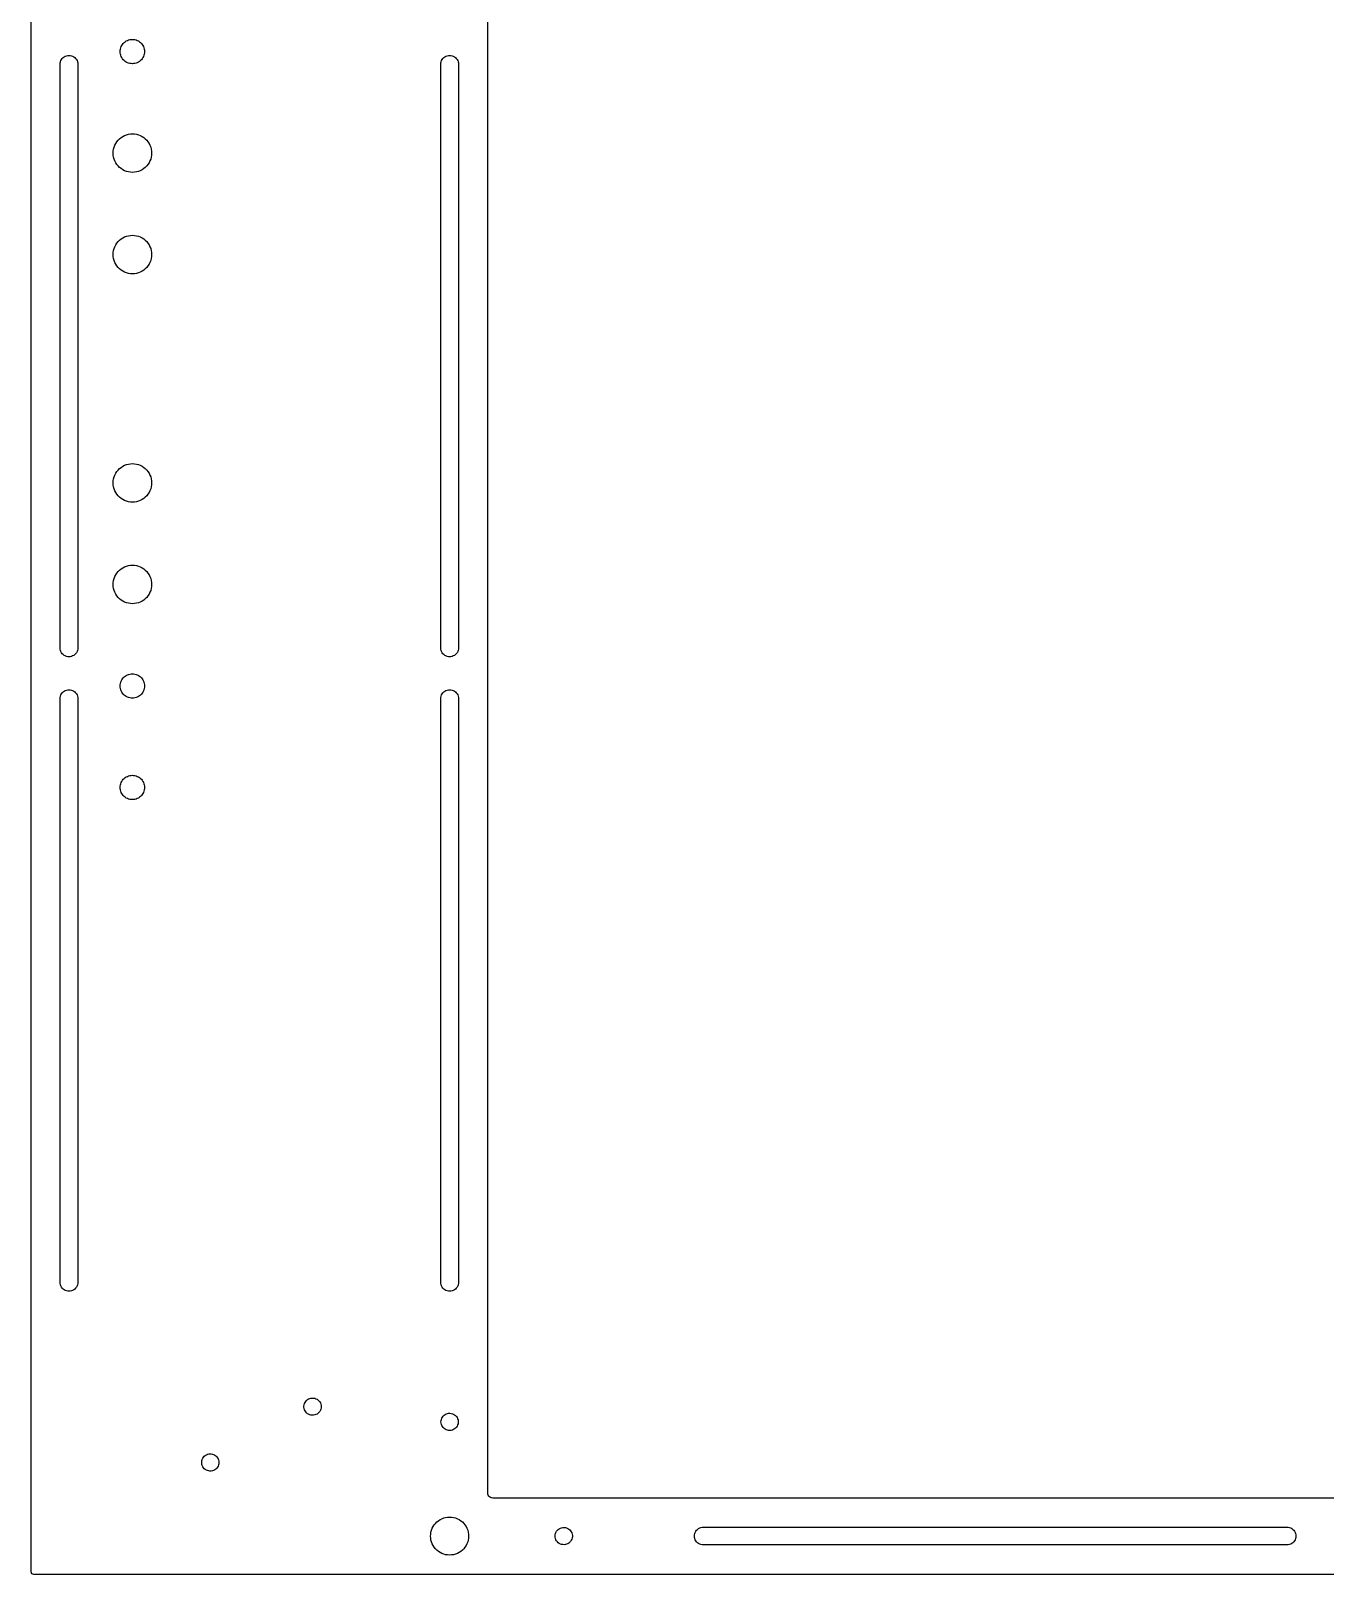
# Model space of a CAD drawing. Header units: metres. Extents: x -320 to 320, y -238 to 252.
# Drawn here: x -320 to -65, y -237.5 to 66.6 of the extents above; entities that cross this region are included whole.
import ezdxf

# ---------------------------------------------------------------- set-up
doc = ezdxf.new("R2010")
doc.units = ezdxf.units.M

msp = doc.modelspace()

# ---------------------------------------------------------------- linework, layer by layer
for p, q in [((-320, 252), (-320, -237)), ((-230, -221.5), (-230, 221.5)), ((-302.078, 63.7), (-301.942, 63.9107)), ((-301.942, 63.9107), (-301.784, 64.1059)), ((-301.784, 64.1059), (-301.606, 64.2835)), ((-301.606, 64.2835), (-301.411, 64.4416)), ((-301.411, 64.4416), (-301.2, 64.5785)), ((-301.2, 64.5785), (-300.976, 64.6925)), ((-300.976, 64.6925), (-300.742, 64.7825)), ((-300.742, 64.7825), (-300.499, 64.8475)), ((-300.499, 64.8475), (-300.251, 64.8869)), ((-300.251, 64.8869), (-300, 64.9)), ((-300, 64.9), (-299.749, 64.8869)), ((-299.749, 64.8869), (-299.501, 64.8475)), ((-299.501, 64.8475), (-299.258, 64.7825)), ((-299.258, 64.7825), (-299.024, 64.6925)), ((-299.024, 64.6925), (-298.8, 64.5785)), ((-298.8, 64.5785), (-298.589, 64.4416)), ((-298.589, 64.4416), (-298.394, 64.2835)), ((-298.394, 64.2835), (-298.216, 64.1059)), ((-298.216, 64.1059), (-298.058, 63.9107)), ((-298.058, 63.9107), (-297.922, 63.7)), ((-314.092, 60.727), (-313.972, 60.9461)), ((-313.972, 60.9461), (-313.823, 61.146)), ((-313.823, 61.146), (-313.646, 61.3226)), ((-313.646, 61.3226), (-313.446, 61.4722)), ((-313.446, 61.4722), (-313.227, 61.5918)), ((-313.227, 61.5918), (-312.993, 61.6791)), ((-312.993, 61.6791), (-312.749, 61.7322)), ((-312.749, 61.7322), (-312.5, 61.75)), ((-312.5, 61.75), (-312.251, 61.7322)), ((-312.251, 61.7322), (-312.007, 61.6791)), ((-312.007, 61.6791), (-311.773, 61.5918)), ((-311.773, 61.5918), (-311.554, 61.4722)), ((-311.554, 61.4722), (-311.354, 61.3226)), ((-311.354, 61.3226), (-311.177, 61.146)), ((-311.177, 61.146), (-311.028, 60.9461)), ((-311.028, 60.9461), (-310.908, 60.727)), ((-302.4, 62.5), (-302.387, 62.7509)), ((-302.387, 62.2491), (-302.4, 62.5)), ((-302.387, 62.7509), (-302.348, 62.999)), ((-302.348, 62.001), (-302.387, 62.2491)), ((-302.348, 62.999), (-302.283, 63.2416)), ((-302.283, 61.7583), (-302.348, 62.001)), ((-302.283, 63.2416), (-302.193, 63.4762)), ((-302.193, 61.5238), (-302.283, 61.7583)), ((-302.193, 63.4762), (-302.078, 63.7)), ((-302.078, 61.3), (-302.193, 61.5238)), ((-301.942, 61.0893), (-302.078, 61.3)), ((-301.784, 60.8941), (-301.942, 61.0893)), ((-301.606, 60.7164), (-301.784, 60.8941)), ((-298.216, 60.8941), (-298.394, 60.7164)), ((-298.058, 61.0893), (-298.216, 60.8941)), ((-297.922, 61.3), (-298.058, 61.0893)), ((-297.922, 63.7), (-297.807, 63.4762)), ((-297.807, 61.5238), (-297.922, 61.3)), ((-297.807, 63.4762), (-297.717, 63.2416)), ((-297.717, 61.7583), (-297.807, 61.5238)), ((-297.717, 63.2416), (-297.652, 62.999)), ((-297.652, 62.001), (-297.717, 61.7583)), ((-297.652, 62.999), (-297.613, 62.7509)), ((-297.613, 62.2491), (-297.652, 62.001)), ((-297.613, 62.7509), (-297.6, 62.5)), ((-297.6, 62.5), (-297.613, 62.2491)), ((-239.092, 60.727), (-238.972, 60.9461)), ((-238.972, 60.9461), (-238.823, 61.146)), ((-238.823, 61.146), (-238.646, 61.3226)), ((-238.646, 61.3226), (-238.446, 61.4722)), ((-238.446, 61.4722), (-238.227, 61.5918)), ((-238.227, 61.5918), (-237.993, 61.6791)), ((-237.993, 61.6791), (-237.749, 61.7322)), ((-237.749, 61.7322), (-237.5, 61.75)), ((-237.5, 61.75), (-237.251, 61.7322)), ((-237.251, 61.7322), (-237.007, 61.6791)), ((-237.007, 61.6791), (-236.773, 61.5918)), ((-236.773, 61.5918), (-236.554, 61.4722)), ((-236.554, 61.4722), (-236.354, 61.3226)), ((-236.354, 61.3226), (-236.177, 61.146)), ((-236.177, 61.146), (-236.028, 60.9461)), ((-236.028, 60.9461), (-235.908, 60.727)), ((-314.25, 60), (-314.232, 60.249)), ((-314.25, -55), (-314.25, 60)), ((-314.232, 60.249), (-314.179, 60.493)), ((-314.179, 60.493), (-314.092, 60.727)), ((-310.908, 60.727), (-310.821, 60.493)), ((-310.821, 60.493), (-310.768, 60.249)), ((-310.768, 60.249), (-310.75, 60)), ((-310.75, 60), (-310.75, -55)), ((-301.411, 60.5583), (-301.606, 60.7164)), ((-301.2, 60.4215), (-301.411, 60.5583)), ((-300.976, 60.3075), (-301.2, 60.4215)), ((-300.742, 60.2175), (-300.976, 60.3075)), ((-300.499, 60.1524), (-300.742, 60.2175)), ((-300.251, 60.1131), (-300.499, 60.1524)), ((-300, 60.1), (-300.251, 60.1131)), ((-299.749, 60.1131), (-300, 60.1)), ((-299.501, 60.1524), (-299.749, 60.1131)), ((-299.258, 60.2175), (-299.501, 60.1524)), ((-299.024, 60.3075), (-299.258, 60.2175)), ((-298.8, 60.4215), (-299.024, 60.3075)), ((-298.589, 60.5583), (-298.8, 60.4215)), ((-298.394, 60.7164), (-298.589, 60.5583)), ((-239.25, 60), (-239.232, 60.249)), ((-239.25, -55), (-239.25, 60)), ((-239.232, 60.249), (-239.179, 60.493)), ((-239.179, 60.493), (-239.092, 60.727)), ((-235.908, 60.727), (-235.821, 60.493)), ((-235.821, 60.493), (-235.768, 60.249)), ((-235.768, 60.249), (-235.75, 60)), ((-235.75, 60), (-235.75, -55)), ((-302.234, 45.5743), (-301.9, 45.7909)), ((-301.9, 45.7909), (-301.546, 45.9715)), ((-301.546, 45.9715), (-301.174, 46.114)), ((-301.174, 46.114), (-300.79, 46.2169)), ((-300.79, 46.2169), (-300.397, 46.2792)), ((-300.397, 46.2792), (-300, 46.3)), ((-300, 46.3), (-299.603, 46.2792)), ((-299.603, 46.2792), (-299.21, 46.2169)), ((-299.21, 46.2169), (-298.826, 46.114)), ((-298.826, 46.114), (-298.454, 45.9715)), ((-298.454, 45.9715), (-298.1, 45.7909)), ((-298.1, 45.7909), (-297.766, 45.5743)), ((-303.8, 42.5), (-303.779, 42.8972)), ((-303.779, 42.8972), (-303.717, 43.2901)), ((-303.717, 43.2901), (-303.614, 43.6743)), ((-303.614, 43.6743), (-303.471, 44.0456)), ((-303.471, 44.0456), (-303.291, 44.4)), ((-303.291, 44.4), (-303.074, 44.7336)), ((-303.074, 44.7336), (-302.824, 45.0427)), ((-302.824, 45.0427), (-302.543, 45.3239)), ((-302.543, 45.3239), (-302.234, 45.5743)), ((-297.766, 45.5743), (-297.457, 45.3239)), ((-297.457, 45.3239), (-297.176, 45.0427)), ((-297.176, 45.0427), (-296.926, 44.7336)), ((-296.926, 44.7336), (-296.709, 44.4)), ((-296.709, 44.4), (-296.529, 44.0456)), ((-296.529, 44.0456), (-296.386, 43.6743)), ((-296.386, 43.6743), (-296.283, 43.2901)), ((-296.283, 43.2901), (-296.221, 42.8972)), ((-296.221, 42.8972), (-296.2, 42.5)), ((-303.779, 42.1028), (-303.8, 42.5)), ((-303.717, 41.7099), (-303.779, 42.1028)), ((-303.614, 41.3257), (-303.717, 41.7099)), ((-303.471, 40.9544), (-303.614, 41.3257)), ((-303.291, 40.6), (-303.471, 40.9544)), ((-303.074, 40.2664), (-303.291, 40.6)), ((-302.824, 39.9573), (-303.074, 40.2664)), ((-302.543, 39.676), (-302.824, 39.9573)), ((-302.234, 39.4257), (-302.543, 39.676)), ((-297.457, 39.676), (-297.766, 39.4257)), ((-297.176, 39.9573), (-297.457, 39.676)), ((-296.926, 40.2664), (-297.176, 39.9573)), ((-296.709, 40.6), (-296.926, 40.2664)), ((-296.529, 40.9544), (-296.709, 40.6)), ((-296.386, 41.3257), (-296.529, 40.9544)), ((-296.283, 41.7099), (-296.386, 41.3257)), ((-296.221, 42.1028), (-296.283, 41.7099)), ((-296.2, 42.5), (-296.221, 42.1028)), ((-301.9, 39.2091), (-302.234, 39.4257)), ((-301.546, 39.0285), (-301.9, 39.2091)), ((-301.174, 38.886), (-301.546, 39.0285)), ((-300.79, 38.783), (-301.174, 38.886)), ((-300.397, 38.7208), (-300.79, 38.783)), ((-300, 38.7), (-300.397, 38.7208)), ((-299.603, 38.7208), (-300, 38.7)), ((-299.21, 38.783), (-299.603, 38.7208)), ((-298.826, 38.886), (-299.21, 38.783)), ((-298.454, 39.0285), (-298.826, 38.886)), ((-298.1, 39.2091), (-298.454, 39.0285)), ((-297.766, 39.4257), (-298.1, 39.2091)), ((-303.471, 24.0456), (-303.291, 24.4)), ((-303.291, 24.4), (-303.074, 24.7336)), ((-303.074, 24.7336), (-302.824, 25.0427)), ((-302.824, 25.0427), (-302.543, 25.3239)), ((-302.543, 25.3239), (-302.234, 25.5743)), ((-302.234, 25.5743), (-301.9, 25.7909)), ((-301.9, 25.7909), (-301.546, 25.9715)), ((-301.546, 25.9715), (-301.174, 26.114)), ((-301.174, 26.114), (-300.79, 26.2169)), ((-300.79, 26.2169), (-300.397, 26.2792)), ((-300.397, 26.2792), (-300, 26.3)), ((-300, 26.3), (-299.603, 26.2792)), ((-299.603, 26.2792), (-299.21, 26.2169)), ((-299.21, 26.2169), (-298.826, 26.114)), ((-298.826, 26.114), (-298.454, 25.9715)), ((-298.454, 25.9715), (-298.1, 25.7909)), ((-298.1, 25.7909), (-297.766, 25.5743)), ((-297.766, 25.5743), (-297.457, 25.3239)), ((-297.457, 25.3239), (-297.176, 25.0427)), ((-297.176, 25.0427), (-296.926, 24.7336)), ((-296.926, 24.7336), (-296.709, 24.4)), ((-296.709, 24.4), (-296.529, 24.0456)), ((-303.8, 22.5), (-303.779, 22.8972)), ((-303.779, 22.1028), (-303.8, 22.5)), ((-303.779, 22.8972), (-303.717, 23.2901)), ((-303.717, 21.7099), (-303.779, 22.1028)), ((-303.717, 23.2901), (-303.614, 23.6743)), ((-303.614, 21.3257), (-303.717, 21.7099)), ((-303.614, 23.6743), (-303.471, 24.0456)), ((-303.471, 20.9544), (-303.614, 21.3257)), ((-296.529, 24.0456), (-296.386, 23.6743)), ((-296.386, 21.3257), (-296.529, 20.9544)), ((-296.386, 23.6743), (-296.283, 23.2901)), ((-296.283, 21.7099), (-296.386, 21.3257)), ((-296.283, 23.2901), (-296.221, 22.8972)), ((-296.221, 22.1028), (-296.283, 21.7099)), ((-296.221, 22.8972), (-296.2, 22.5)), ((-296.2, 22.5), (-296.221, 22.1028)), ((-303.291, 20.6), (-303.471, 20.9544)), ((-303.074, 20.2664), (-303.291, 20.6)), ((-302.824, 19.9573), (-303.074, 20.2664)), ((-302.543, 19.676), (-302.824, 19.9573)), ((-302.234, 19.4257), (-302.543, 19.676)), ((-301.9, 19.2091), (-302.234, 19.4257)), ((-301.546, 19.0285), (-301.9, 19.2091)), ((-301.174, 18.886), (-301.546, 19.0285)), ((-300.79, 18.783), (-301.174, 18.886)), ((-300.397, 18.7208), (-300.79, 18.783)), ((-300, 18.7), (-300.397, 18.7208)), ((-299.603, 18.7208), (-300, 18.7)), ((-299.21, 18.783), (-299.603, 18.7208)), ((-298.826, 18.886), (-299.21, 18.783)), ((-298.454, 19.0285), (-298.826, 18.886)), ((-298.1, 19.2091), (-298.454, 19.0285)), ((-297.766, 19.4257), (-298.1, 19.2091)), ((-297.457, 19.676), (-297.766, 19.4257)), ((-297.176, 19.9573), (-297.457, 19.676)), ((-296.926, 20.2664), (-297.176, 19.9573)), ((-296.709, 20.6), (-296.926, 20.2664)), ((-296.529, 20.9544), (-296.709, 20.6)), ((-303.614, -21.3257), (-303.471, -20.9544)), ((-303.471, -20.9544), (-303.291, -20.6)), ((-303.291, -20.6), (-303.074, -20.2664)), ((-303.074, -20.2664), (-302.824, -19.9573)), ((-302.824, -19.9573), (-302.543, -19.676)), ((-302.543, -19.676), (-302.234, -19.4257)), ((-302.234, -19.4257), (-301.9, -19.2091)), ((-301.9, -19.2091), (-301.546, -19.0285)), ((-301.546, -19.0285), (-301.174, -18.886)), ((-301.174, -18.886), (-300.79, -18.783)), ((-300.79, -18.783), (-300.397, -18.7208)), ((-300.397, -18.7208), (-300, -18.7)), ((-300, -18.7), (-299.603, -18.7208)), ((-299.603, -18.7208), (-299.21, -18.783)), ((-299.21, -18.783), (-298.826, -18.886)), ((-298.826, -18.886), (-298.454, -19.0285)), ((-298.454, -19.0285), (-298.1, -19.2091)), ((-298.1, -19.2091), (-297.766, -19.4257)), ((-297.766, -19.4257), (-297.457, -19.676)), ((-297.457, -19.676), (-297.176, -19.9573)), ((-297.176, -19.9573), (-296.926, -20.2664)), ((-296.926, -20.2664), (-296.709, -20.6)), ((-296.709, -20.6), (-296.529, -20.9544)), ((-296.529, -20.9544), (-296.386, -21.3257)), ((-303.8, -22.5), (-303.779, -22.1028)), ((-303.779, -22.8972), (-303.8, -22.5)), ((-303.779, -22.1028), (-303.717, -21.7099)), ((-303.717, -23.2901), (-303.779, -22.8972)), ((-303.717, -21.7099), (-303.614, -21.3257)), ((-303.614, -23.6743), (-303.717, -23.2901)), ((-303.471, -24.0456), (-303.614, -23.6743)), ((-303.291, -24.4), (-303.471, -24.0456)), ((-296.529, -24.0456), (-296.709, -24.4)), ((-296.386, -23.6743), (-296.529, -24.0456)), ((-296.386, -21.3257), (-296.283, -21.7099)), ((-296.283, -23.2901), (-296.386, -23.6743)), ((-296.283, -21.7099), (-296.221, -22.1028)), ((-296.221, -22.8972), (-296.283, -23.2901)), ((-296.221, -22.1028), (-296.2, -22.5)), ((-296.2, -22.5), (-296.221, -22.8972)), ((-303.074, -24.7336), (-303.291, -24.4)), ((-302.824, -25.0427), (-303.074, -24.7336)), ((-302.543, -25.3239), (-302.824, -25.0427)), ((-302.234, -25.5743), (-302.543, -25.3239)), ((-301.9, -25.7909), (-302.234, -25.5743)), ((-301.546, -25.9715), (-301.9, -25.7909)), ((-301.174, -26.114), (-301.546, -25.9715)), ((-300.79, -26.2169), (-301.174, -26.114)), ((-300.397, -26.2792), (-300.79, -26.2169)), ((-300, -26.3), (-300.397, -26.2792)), ((-299.603, -26.2792), (-300, -26.3)), ((-299.21, -26.2169), (-299.603, -26.2792)), ((-298.826, -26.114), (-299.21, -26.2169)), ((-298.454, -25.9715), (-298.826, -26.114)), ((-298.1, -25.7909), (-298.454, -25.9715)), ((-297.766, -25.5743), (-298.1, -25.7909)), ((-297.457, -25.3239), (-297.766, -25.5743)), ((-297.176, -25.0427), (-297.457, -25.3239)), ((-296.926, -24.7336), (-297.176, -25.0427)), ((-296.709, -24.4), (-296.926, -24.7336)), ((-302.543, -39.676), (-302.234, -39.4257)), ((-302.234, -39.4257), (-301.9, -39.2091)), ((-301.9, -39.2091), (-301.546, -39.0285)), ((-301.546, -39.0285), (-301.174, -38.886)), ((-301.174, -38.886), (-300.79, -38.783)), ((-300.79, -38.783), (-300.397, -38.7208)), ((-300.397, -38.7208), (-300, -38.7)), ((-300, -38.7), (-299.603, -38.7208)), ((-299.603, -38.7208), (-299.21, -38.783)), ((-299.21, -38.783), (-298.826, -38.886)), ((-298.826, -38.886), (-298.454, -39.0285)), ((-298.454, -39.0285), (-298.1, -39.2091)), ((-298.1, -39.2091), (-297.766, -39.4257)), ((-297.766, -39.4257), (-297.457, -39.676)), ((-303.8, -42.5), (-303.779, -42.1028)), ((-303.779, -42.8972), (-303.8, -42.5)), ((-303.779, -42.1028), (-303.717, -41.7099)), ((-303.717, -41.7099), (-303.614, -41.3257)), ((-303.614, -41.3257), (-303.471, -40.9544)), ((-303.471, -40.9544), (-303.291, -40.6)), ((-303.291, -40.6), (-303.074, -40.2664)), ((-303.074, -40.2664), (-302.824, -39.9573)), ((-302.824, -39.9573), (-302.543, -39.676)), ((-297.457, -39.676), (-297.176, -39.9573)), ((-297.176, -39.9573), (-296.926, -40.2664)), ((-296.926, -40.2664), (-296.709, -40.6)), ((-296.709, -40.6), (-296.529, -40.9544)), ((-296.529, -40.9544), (-296.386, -41.3257)), ((-296.386, -41.3257), (-296.283, -41.7099)), ((-296.283, -41.7099), (-296.221, -42.1028)), ((-296.221, -42.1028), (-296.2, -42.5)), ((-296.2, -42.5), (-296.221, -42.8972)), ((-303.717, -43.2901), (-303.779, -42.8972)), ((-303.614, -43.6743), (-303.717, -43.2901)), ((-303.471, -44.0456), (-303.614, -43.6743)), ((-303.291, -44.4), (-303.471, -44.0456)), ((-303.074, -44.7336), (-303.291, -44.4)), ((-302.824, -45.0427), (-303.074, -44.7336)), ((-302.543, -45.3239), (-302.824, -45.0427)), ((-302.234, -45.5743), (-302.543, -45.3239)), ((-301.9, -45.7909), (-302.234, -45.5743)), ((-297.766, -45.5743), (-298.1, -45.7909)), ((-297.457, -45.3239), (-297.766, -45.5743)), ((-297.176, -45.0427), (-297.457, -45.3239)), ((-296.926, -44.7336), (-297.176, -45.0427)), ((-296.709, -44.4), (-296.926, -44.7336)), ((-296.529, -44.0456), (-296.709, -44.4)), ((-296.386, -43.6743), (-296.529, -44.0456)), ((-296.283, -43.2901), (-296.386, -43.6743)), ((-296.221, -42.8972), (-296.283, -43.2901)), ((-301.546, -45.9715), (-301.9, -45.7909)), ((-301.174, -46.114), (-301.546, -45.9715)), ((-300.79, -46.2169), (-301.174, -46.114)), ((-300.397, -46.2792), (-300.79, -46.2169)), ((-300, -46.3), (-300.397, -46.2792)), ((-299.603, -46.2792), (-300, -46.3)), ((-299.21, -46.2169), (-299.603, -46.2792)), ((-298.826, -46.114), (-299.21, -46.2169)), ((-298.454, -45.9715), (-298.826, -46.114)), ((-298.1, -45.7909), (-298.454, -45.9715)), ((-314.232, -55.249), (-314.25, -55)), ((-314.179, -55.493), (-314.232, -55.249)), ((-314.092, -55.727), (-314.179, -55.493)), ((-313.972, -55.9461), (-314.092, -55.727)), ((-313.823, -56.146), (-313.972, -55.9461)), ((-313.646, -56.3226), (-313.823, -56.146)), ((-313.446, -56.4722), (-313.646, -56.3226)), ((-313.227, -56.5918), (-313.446, -56.4722)), ((-312.993, -56.6791), (-313.227, -56.5918)), ((-312.749, -56.7322), (-312.993, -56.6791)), ((-312.5, -56.75), (-312.749, -56.7322)), ((-312.251, -56.7322), (-312.5, -56.75)), ((-312.007, -56.6791), (-312.251, -56.7322)), ((-311.773, -56.5918), (-312.007, -56.6791)), ((-311.554, -56.4722), (-311.773, -56.5918)), ((-311.354, -56.3226), (-311.554, -56.4722)), ((-311.177, -56.146), (-311.354, -56.3226)), ((-311.028, -55.9461), (-311.177, -56.146)), ((-310.908, -55.727), (-311.028, -55.9461)), ((-310.821, -55.493), (-310.908, -55.727)), ((-310.768, -55.249), (-310.821, -55.493)), ((-310.75, -55), (-310.768, -55.249)), ((-239.232, -55.249), (-239.25, -55)), ((-239.179, -55.493), (-239.232, -55.249)), ((-239.092, -55.727), (-239.179, -55.493)), ((-238.972, -55.9461), (-239.092, -55.727)), ((-238.823, -56.146), (-238.972, -55.9461)), ((-238.646, -56.3226), (-238.823, -56.146)), ((-238.446, -56.4722), (-238.646, -56.3226)), ((-238.227, -56.5918), (-238.446, -56.4722)), ((-237.993, -56.6791), (-238.227, -56.5918)), ((-237.749, -56.7322), (-237.993, -56.6791)), ((-237.5, -56.75), (-237.749, -56.7322)), ((-237.251, -56.7322), (-237.5, -56.75)), ((-237.007, -56.6791), (-237.251, -56.7322)), ((-236.773, -56.5918), (-237.007, -56.6791)), ((-236.554, -56.4722), (-236.773, -56.5918)), ((-236.354, -56.3226), (-236.554, -56.4722)), ((-236.177, -56.146), (-236.354, -56.3226)), ((-236.028, -55.9461), (-236.177, -56.146)), ((-235.908, -55.727), (-236.028, -55.9461)), ((-235.821, -55.493), (-235.908, -55.727)), ((-235.768, -55.249), (-235.821, -55.493)), ((-235.75, -55), (-235.768, -55.249)), ((-301.784, -60.8941), (-301.606, -60.7164)), ((-301.606, -60.7164), (-301.411, -60.5583)), ((-301.411, -60.5583), (-301.2, -60.4215)), ((-301.2, -60.4215), (-300.976, -60.3075)), ((-300.976, -60.3075), (-300.742, -60.2175)), ((-300.742, -60.2175), (-300.499, -60.1524)), ((-300.499, -60.1524), (-300.251, -60.1131)), ((-300.251, -60.1131), (-300, -60.1)), ((-300, -60.1), (-299.749, -60.1131)), ((-299.749, -60.1131), (-299.501, -60.1524)), ((-299.501, -60.1524), (-299.258, -60.2175)), ((-299.258, -60.2175), (-299.024, -60.3075)), ((-299.024, -60.3075), (-298.8, -60.4215)), ((-298.8, -60.4215), (-298.589, -60.5583)), ((-298.589, -60.5583), (-298.394, -60.7164)), ((-298.394, -60.7164), (-298.216, -60.8941)), ((-313.972, -64.0539), (-313.823, -63.854)), ((-313.823, -63.854), (-313.646, -63.6774)), ((-313.646, -63.6774), (-313.446, -63.5278)), ((-313.446, -63.5278), (-313.227, -63.4081)), ((-313.227, -63.4081), (-312.993, -63.3209)), ((-312.993, -63.3209), (-312.749, -63.2678)), ((-312.749, -63.2678), (-312.5, -63.25)), ((-312.5, -63.25), (-312.251, -63.2678)), ((-312.251, -63.2678), (-312.007, -63.3209)), ((-312.007, -63.3209), (-311.773, -63.4081)), ((-311.773, -63.4081), (-311.554, -63.5278)), ((-311.554, -63.5278), (-311.354, -63.6774)), ((-311.354, -63.6774), (-311.177, -63.854)), ((-311.177, -63.854), (-311.028, -64.0539)), ((-302.4, -62.5), (-302.387, -62.2491)), ((-302.387, -62.7509), (-302.4, -62.5)), ((-302.387, -62.2491), (-302.348, -62.001)), ((-302.348, -62.999), (-302.387, -62.7509)), ((-302.348, -62.001), (-302.283, -61.7583)), ((-302.283, -63.2416), (-302.348, -62.999)), ((-302.283, -61.7583), (-302.193, -61.5238)), ((-302.193, -63.4762), (-302.283, -63.2416)), ((-302.193, -61.5238), (-302.078, -61.3)), ((-302.078, -63.7), (-302.193, -63.4762)), ((-302.078, -61.3), (-301.942, -61.0893)), ((-301.942, -63.9107), (-302.078, -63.7)), ((-301.942, -61.0893), (-301.784, -60.8941)), ((-298.216, -60.8941), (-298.058, -61.0893)), ((-298.058, -61.0893), (-297.922, -61.3)), ((-297.922, -63.7), (-298.058, -63.9107)), ((-297.922, -61.3), (-297.807, -61.5238)), ((-297.807, -63.4762), (-297.922, -63.7)), ((-297.807, -61.5238), (-297.717, -61.7583)), ((-297.717, -63.2416), (-297.807, -63.4762)), ((-297.717, -61.7583), (-297.652, -62.001)), ((-297.652, -62.999), (-297.717, -63.2416)), ((-297.652, -62.001), (-297.613, -62.2491)), ((-297.613, -62.7509), (-297.652, -62.999)), ((-297.613, -62.2491), (-297.6, -62.5)), ((-297.6, -62.5), (-297.613, -62.7509)), ((-238.972, -64.0539), (-238.823, -63.854)), ((-238.823, -63.854), (-238.646, -63.6774)), ((-238.646, -63.6774), (-238.446, -63.5278)), ((-238.446, -63.5278), (-238.227, -63.4081)), ((-238.227, -63.4081), (-237.993, -63.3209)), ((-237.993, -63.3209), (-237.749, -63.2678)), ((-237.749, -63.2678), (-237.5, -63.25)), ((-237.5, -63.25), (-237.251, -63.2678)), ((-237.251, -63.2678), (-237.007, -63.3209)), ((-237.007, -63.3209), (-236.773, -63.4081)), ((-236.773, -63.4081), (-236.554, -63.5278)), ((-236.554, -63.5278), (-236.354, -63.6774)), ((-236.354, -63.6774), (-236.177, -63.854)), ((-236.177, -63.854), (-236.028, -64.0539)), ((-314.25, -65), (-314.232, -64.7509)), ((-314.25, -180), (-314.25, -65)), ((-314.232, -64.7509), (-314.179, -64.507)), ((-314.179, -64.507), (-314.092, -64.273)), ((-314.092, -64.273), (-313.972, -64.0539)), ((-311.028, -64.0539), (-310.908, -64.273)), ((-310.908, -64.273), (-310.821, -64.507)), ((-310.821, -64.507), (-310.768, -64.7509)), ((-310.768, -64.7509), (-310.75, -65)), ((-310.75, -65), (-310.75, -180)), ((-301.784, -64.1059), (-301.942, -63.9107)), ((-301.606, -64.2835), (-301.784, -64.1059)), ((-301.411, -64.4416), (-301.606, -64.2835)), ((-301.2, -64.5785), (-301.411, -64.4416)), ((-300.976, -64.6925), (-301.2, -64.5785)), ((-300.742, -64.7825), (-300.976, -64.6925)), ((-300.499, -64.8475), (-300.742, -64.7825)), ((-300.251, -64.8869), (-300.499, -64.8475)), ((-300, -64.9), (-300.251, -64.8869)), ((-299.749, -64.8869), (-300, -64.9)), ((-299.501, -64.8475), (-299.749, -64.8869)), ((-299.258, -64.7825), (-299.501, -64.8475)), ((-299.024, -64.6925), (-299.258, -64.7825)), ((-298.8, -64.5785), (-299.024, -64.6925)), ((-298.589, -64.4416), (-298.8, -64.5785)), ((-298.394, -64.2835), (-298.589, -64.4416)), ((-298.216, -64.1059), (-298.394, -64.2835)), ((-298.058, -63.9107), (-298.216, -64.1059)), ((-239.25, -65), (-239.232, -64.7509)), ((-239.25, -180), (-239.25, -65)), ((-239.232, -64.7509), (-239.179, -64.507)), ((-239.179, -64.507), (-239.092, -64.273)), ((-239.092, -64.273), (-238.972, -64.0539)), ((-236.028, -64.0539), (-235.908, -64.273)), ((-235.908, -64.273), (-235.821, -64.507)), ((-235.821, -64.507), (-235.768, -64.7509)), ((-235.768, -64.7509), (-235.75, -65)), ((-235.75, -65), (-235.75, -180)), ((-302.387, -82.2491), (-302.348, -82.001)), ((-302.348, -82.001), (-302.283, -81.7584)), ((-302.283, -81.7584), (-302.193, -81.5238)), ((-302.193, -81.5238), (-302.078, -81.3)), ((-302.078, -81.3), (-301.942, -81.0893)), ((-301.942, -81.0893), (-301.784, -80.8941)), ((-301.784, -80.8941), (-301.606, -80.7164)), ((-301.606, -80.7164), (-301.411, -80.5583)), ((-301.411, -80.5583), (-301.2, -80.4215)), ((-301.2, -80.4215), (-300.976, -80.3075)), ((-300.976, -80.3075), (-300.742, -80.2175)), ((-300.742, -80.2175), (-300.499, -80.1524)), ((-300.499, -80.1524), (-300.251, -80.1131)), ((-300.251, -80.1131), (-300, -80.1)), ((-300, -80.1), (-299.749, -80.1131)), ((-299.749, -80.1131), (-299.501, -80.1524)), ((-299.501, -80.1524), (-299.258, -80.2175)), ((-299.258, -80.2175), (-299.024, -80.3075)), ((-299.024, -80.3075), (-298.8, -80.4215)), ((-298.8, -80.4215), (-298.589, -80.5583)), ((-298.589, -80.5583), (-298.394, -80.7164)), ((-298.394, -80.7164), (-298.216, -80.8941)), ((-298.216, -80.8941), (-298.058, -81.0893)), ((-298.058, -81.0893), (-297.922, -81.3)), ((-297.922, -81.3), (-297.807, -81.5238)), ((-297.807, -81.5238), (-297.717, -81.7584)), ((-297.717, -81.7584), (-297.652, -82.001)), ((-297.652, -82.001), (-297.613, -82.2491)), ((-302.4, -82.5), (-302.387, -82.2491)), ((-302.387, -82.7509), (-302.4, -82.5)), ((-302.348, -82.999), (-302.387, -82.7509)), ((-302.283, -83.2416), (-302.348, -82.999)), ((-302.193, -83.4762), (-302.283, -83.2416)), ((-302.078, -83.7), (-302.193, -83.4762)), ((-301.942, -83.9107), (-302.078, -83.7)), ((-301.784, -84.1059), (-301.942, -83.9107)), ((-301.606, -84.2835), (-301.784, -84.1059)), ((-301.411, -84.4416), (-301.606, -84.2835)), ((-301.2, -84.5785), (-301.411, -84.4416)), ((-300.976, -84.6925), (-301.2, -84.5785)), ((-300.742, -84.7825), (-300.976, -84.6925)), ((-300.499, -84.8475), (-300.742, -84.7825)), ((-300.251, -84.8869), (-300.499, -84.8475)), ((-300, -84.9), (-300.251, -84.8869)), ((-299.749, -84.8869), (-300, -84.9)), ((-299.501, -84.8475), (-299.749, -84.8869)), ((-299.258, -84.7825), (-299.501, -84.8475)), ((-299.024, -84.6925), (-299.258, -84.7825)), ((-298.8, -84.5785), (-299.024, -84.6925)), ((-298.589, -84.4416), (-298.8, -84.5785)), ((-298.394, -84.2835), (-298.589, -84.4416)), ((-298.216, -84.1059), (-298.394, -84.2835)), ((-298.058, -83.9107), (-298.216, -84.1059)), ((-297.922, -83.7), (-298.058, -83.9107)), ((-297.807, -83.4762), (-297.922, -83.7)), ((-297.717, -83.2416), (-297.807, -83.4762)), ((-297.652, -82.999), (-297.717, -83.2416)), ((-297.613, -82.7509), (-297.652, -82.999)), ((-297.613, -82.2491), (-297.6, -82.5)), ((-297.6, -82.5), (-297.613, -82.7509)), ((-314.232, -180.249), (-314.25, -180)), ((-314.179, -180.493), (-314.232, -180.249)), ((-314.092, -180.727), (-314.179, -180.493)), ((-313.972, -180.946), (-314.092, -180.727)), ((-313.823, -181.146), (-313.972, -180.946)), ((-313.646, -181.323), (-313.823, -181.146)), ((-313.446, -181.472), (-313.646, -181.323)), ((-313.227, -181.592), (-313.446, -181.472)), ((-312.993, -181.679), (-313.227, -181.592)), ((-312.749, -181.732), (-312.993, -181.679)), ((-312.5, -181.75), (-312.749, -181.732)), ((-312.251, -181.732), (-312.5, -181.75)), ((-312.007, -181.679), (-312.251, -181.732)), ((-311.773, -181.592), (-312.007, -181.679)), ((-311.554, -181.472), (-311.773, -181.592)), ((-311.354, -181.323), (-311.554, -181.472)), ((-311.177, -181.146), (-311.354, -181.323)), ((-311.028, -180.946), (-311.177, -181.146)), ((-310.908, -180.727), (-311.028, -180.946)), ((-310.821, -180.493), (-310.908, -180.727)), ((-310.768, -180.249), (-310.821, -180.493)), ((-310.75, -180), (-310.768, -180.249)), ((-239.232, -180.249), (-239.25, -180)), ((-239.179, -180.493), (-239.232, -180.249)), ((-239.092, -180.727), (-239.179, -180.493)), ((-238.972, -180.946), (-239.092, -180.727)), ((-238.823, -181.146), (-238.972, -180.946)), ((-238.646, -181.323), (-238.823, -181.146)), ((-238.446, -181.472), (-238.646, -181.323)), ((-238.227, -181.592), (-238.446, -181.472)), ((-237.993, -181.679), (-238.227, -181.592)), ((-237.749, -181.732), (-237.993, -181.679)), ((-237.5, -181.75), (-237.749, -181.732)), ((-237.251, -181.732), (-237.5, -181.75)), ((-237.007, -181.679), (-237.251, -181.732)), ((-236.773, -181.592), (-237.007, -181.679)), ((-236.554, -181.472), (-236.773, -181.592)), ((-236.354, -181.323), (-236.554, -181.472)), ((-236.177, -181.146), (-236.354, -181.323)), ((-236.028, -180.946), (-236.177, -181.146)), ((-235.908, -180.727), (-236.028, -180.946)), ((-235.821, -180.493), (-235.908, -180.727)), ((-235.768, -180.249), (-235.821, -180.493)), ((-235.75, -180), (-235.768, -180.249)), ((-266.088, -203.893), (-265.982, -203.668)), ((-265.982, -203.668), (-265.846, -203.461)), ((-265.846, -203.461), (-265.68, -203.276)), ((-265.68, -203.276), (-265.489, -203.117)), ((-265.489, -203.117), (-265.277, -202.988)), ((-265.277, -202.988), (-265.049, -202.891)), ((-265.049, -202.891), (-264.809, -202.828)), ((-264.809, -202.828), (-264.562, -202.801)), ((-264.562, -202.801), (-264.314, -202.81)), ((-264.314, -202.81), (-264.07, -202.855)), ((-264.07, -202.855), (-263.835, -202.935)), ((-263.835, -202.935), (-263.614, -203.049)), ((-263.614, -203.049), (-263.413, -203.193)), ((-263.413, -203.193), (-263.234, -203.366)), ((-263.234, -203.366), (-263.082, -203.562)), ((-263.082, -203.562), (-262.961, -203.778)), ((-266.195, -204.376), (-266.159, -204.13)), ((-266.195, -204.624), (-266.195, -204.376)), ((-266.159, -204.87), (-266.195, -204.624)), ((-266.159, -204.13), (-266.088, -203.893)), ((-266.088, -205.107), (-266.159, -204.87)), ((-265.982, -205.332), (-266.088, -205.107)), ((-265.846, -205.539), (-265.982, -205.332)), ((-265.68, -205.724), (-265.846, -205.539)), ((-265.489, -205.883), (-265.68, -205.724)), ((-265.277, -206.012), (-265.489, -205.883)), ((-265.049, -206.109), (-265.277, -206.012)), ((-264.809, -206.172), (-265.049, -206.109)), ((-264.562, -206.199), (-264.809, -206.172)), ((-264.314, -206.19), (-264.562, -206.199)), ((-264.07, -206.145), (-264.314, -206.19)), ((-263.835, -206.065), (-264.07, -206.145)), ((-263.614, -205.951), (-263.835, -206.065)), ((-263.413, -205.807), (-263.614, -205.951)), ((-263.234, -205.634), (-263.413, -205.807)), ((-263.082, -205.438), (-263.234, -205.634)), ((-262.961, -205.222), (-263.082, -205.438)), ((-262.961, -203.778), (-262.872, -204.01)), ((-262.872, -204.99), (-262.961, -205.222)), ((-262.872, -204.01), (-262.818, -204.252)), ((-262.818, -204.748), (-262.872, -204.99)), ((-262.818, -204.252), (-262.8, -204.5)), ((-262.8, -204.5), (-262.818, -204.748)), ((-239.039, -206.778), (-238.918, -206.562)), ((-238.918, -206.562), (-238.766, -206.366)), ((-238.766, -206.366), (-238.587, -206.193)), ((-238.587, -206.193), (-238.386, -206.049)), ((-238.386, -206.049), (-238.165, -205.935)), ((-238.165, -205.935), (-237.93, -205.855)), ((-237.93, -205.855), (-237.686, -205.81)), ((-237.686, -205.81), (-237.438, -205.801)), ((-237.438, -205.801), (-237.191, -205.828)), ((-237.191, -205.828), (-236.951, -205.891)), ((-236.951, -205.891), (-236.723, -205.988)), ((-236.723, -205.988), (-236.511, -206.117)), ((-236.511, -206.117), (-236.32, -206.276)), ((-236.32, -206.276), (-236.154, -206.461)), ((-236.154, -206.461), (-236.018, -206.668)), ((-236.018, -206.668), (-235.912, -206.893)), ((-239.2, -207.5), (-239.182, -207.252)), ((-239.182, -207.748), (-239.2, -207.5)), ((-239.182, -207.252), (-239.128, -207.01)), ((-239.128, -207.99), (-239.182, -207.748)), ((-239.128, -207.01), (-239.039, -206.778)), ((-239.039, -208.222), (-239.128, -207.99)), ((-238.918, -208.438), (-239.039, -208.222)), ((-238.766, -208.634), (-238.918, -208.438)), ((-238.587, -208.807), (-238.766, -208.634)), ((-238.386, -208.951), (-238.587, -208.807)), ((-238.165, -209.065), (-238.386, -208.951)), ((-237.93, -209.145), (-238.165, -209.065)), ((-237.686, -209.19), (-237.93, -209.145)), ((-237.438, -209.199), (-237.686, -209.19)), ((-237.191, -209.172), (-237.438, -209.199)), ((-236.951, -209.109), (-237.191, -209.172)), ((-236.723, -209.012), (-236.951, -209.109)), ((-236.511, -208.883), (-236.723, -209.012)), ((-236.32, -208.724), (-236.511, -208.883)), ((-236.154, -208.539), (-236.32, -208.724)), ((-236.018, -208.332), (-236.154, -208.539)), ((-235.912, -208.107), (-236.018, -208.332)), ((-235.912, -206.893), (-235.841, -207.13)), ((-235.841, -207.87), (-235.912, -208.107)), ((-235.841, -207.13), (-235.805, -207.376)), ((-235.805, -207.624), (-235.841, -207.87)), ((-235.805, -207.376), (-235.805, -207.624)), ((-286.345, -215.376), (-286.309, -215.13)), ((-286.345, -215.624), (-286.345, -215.376)), ((-286.309, -215.87), (-286.345, -215.624)), ((-286.309, -215.13), (-286.238, -214.893)), ((-286.238, -216.107), (-286.309, -215.87)), ((-286.238, -214.893), (-286.132, -214.668)), ((-286.132, -214.668), (-285.996, -214.461)), ((-285.996, -214.461), (-285.83, -214.276)), ((-285.83, -214.276), (-285.639, -214.117)), ((-285.639, -214.117), (-285.427, -213.988)), ((-285.427, -213.988), (-285.199, -213.891)), ((-285.199, -213.891), (-284.959, -213.828)), ((-284.959, -213.828), (-284.712, -213.801)), ((-284.712, -213.801), (-284.464, -213.81)), ((-284.464, -213.81), (-284.22, -213.855)), ((-284.22, -213.855), (-283.985, -213.935)), ((-283.985, -213.935), (-283.764, -214.049)), ((-283.764, -214.049), (-283.563, -214.193)), ((-283.563, -214.193), (-283.384, -214.366)), ((-283.384, -214.366), (-283.232, -214.562)), ((-283.232, -214.562), (-283.111, -214.778)), ((-283.111, -214.778), (-283.022, -215.01)), ((-283.022, -215.01), (-282.968, -215.252)), ((-282.968, -215.748), (-283.022, -215.99)), ((-282.968, -215.252), (-282.95, -215.5)), ((-282.95, -215.5), (-282.968, -215.748)), ((-286.132, -216.332), (-286.238, -216.107)), ((-285.996, -216.539), (-286.132, -216.332)), ((-285.83, -216.724), (-285.996, -216.539)), ((-285.639, -216.883), (-285.83, -216.724)), ((-285.427, -217.012), (-285.639, -216.883)), ((-285.199, -217.109), (-285.427, -217.012)), ((-284.959, -217.172), (-285.199, -217.109)), ((-284.712, -217.199), (-284.959, -217.172)), ((-284.464, -217.19), (-284.712, -217.199)), ((-284.22, -217.145), (-284.464, -217.19)), ((-283.985, -217.065), (-284.22, -217.145)), ((-283.764, -216.951), (-283.985, -217.065)), ((-283.563, -216.807), (-283.764, -216.951)), ((-283.384, -216.634), (-283.563, -216.807)), ((-283.232, -216.438), (-283.384, -216.634)), ((-283.111, -216.222), (-283.232, -216.438)), ((-283.022, -215.99), (-283.111, -216.222)), ((-229.975, -221.723), (-230, -221.5)), ((-229.901, -221.934), (-229.975, -221.723)), ((-229.782, -222.123), (-229.901, -221.934)), ((-229.623, -222.282), (-229.782, -222.123)), ((-229.434, -222.401), (-229.623, -222.282)), ((-229.223, -222.475), (-229.434, -222.401)), ((-229, -222.5), (-229.223, -222.475)), ((229, -222.5), (-229, -222.5)), ((-240.748, -228.125), (-240.534, -227.796)), ((-240.534, -227.796), (-240.287, -227.491)), ((-240.287, -227.491), (-240.009, -227.213)), ((-240.009, -227.213), (-239.704, -226.966)), ((-239.704, -226.966), (-239.375, -226.752)), ((-239.375, -226.752), (-239.025, -226.574)), ((-239.025, -226.574), (-238.659, -226.434)), ((-238.659, -226.434), (-238.28, -226.332)), ((-238.28, -226.332), (-237.892, -226.271)), ((-237.892, -226.271), (-237.5, -226.25)), ((-237.5, -226.25), (-237.108, -226.271)), ((-237.108, -226.271), (-236.72, -226.332)), ((-236.72, -226.332), (-236.341, -226.434)), ((-236.341, -226.434), (-235.975, -226.574)), ((-235.975, -226.574), (-235.625, -226.752)), ((-235.625, -226.752), (-235.296, -226.966)), ((-235.296, -226.966), (-234.991, -227.213)), ((-234.991, -227.213), (-234.713, -227.491)), ((-234.713, -227.491), (-234.466, -227.796)), ((-234.466, -227.796), (-234.252, -228.125)), ((-241.25, -230), (-241.229, -229.608)), ((-241.229, -230.392), (-241.25, -230)), ((-241.229, -229.608), (-241.168, -229.22)), ((-241.168, -230.78), (-241.229, -230.392)), ((-241.168, -229.22), (-241.066, -228.841)), ((-241.066, -231.159), (-241.168, -230.78)), ((-241.066, -228.841), (-240.926, -228.475)), ((-240.926, -228.475), (-240.748, -228.125)), ((-234.252, -228.125), (-234.074, -228.475)), ((-234.074, -228.475), (-233.934, -228.841)), ((-233.934, -228.841), (-233.832, -229.22)), ((-233.832, -230.78), (-233.934, -231.159)), ((-233.832, -229.22), (-233.771, -229.608)), ((-233.771, -230.392), (-233.832, -230.78)), ((-233.771, -229.608), (-233.75, -230)), ((-233.75, -230), (-233.771, -230.392)), ((-216.7, -230), (-216.682, -229.752)), ((-216.682, -230.248), (-216.7, -230)), ((-216.682, -229.752), (-216.628, -229.51)), ((-216.628, -230.49), (-216.682, -230.248)), ((-216.628, -229.51), (-216.539, -229.278)), ((-216.539, -230.722), (-216.628, -230.49)), ((-216.539, -229.278), (-216.418, -229.062)), ((-216.418, -230.938), (-216.539, -230.722)), ((-216.418, -229.062), (-216.266, -228.866)), ((-216.266, -231.134), (-216.418, -230.938)), ((-216.266, -228.866), (-216.087, -228.693)), ((-216.087, -228.693), (-215.886, -228.549)), ((-215.886, -228.549), (-215.665, -228.435)), ((-215.665, -228.435), (-215.43, -228.355)), ((-215.43, -228.355), (-215.186, -228.31)), ((-215.186, -228.31), (-214.938, -228.301)), ((-214.938, -228.301), (-214.691, -228.328)), ((-214.691, -228.328), (-214.451, -228.391)), ((-214.451, -228.391), (-214.223, -228.488)), ((-214.223, -228.488), (-214.011, -228.617)), ((-214.011, -228.617), (-213.82, -228.776)), ((-213.82, -228.776), (-213.654, -228.961)), ((-213.654, -231.039), (-213.82, -231.224)), ((-213.654, -228.961), (-213.518, -229.168)), ((-213.518, -230.832), (-213.654, -231.039)), ((-213.518, -229.168), (-213.412, -229.393)), ((-213.412, -230.607), (-213.518, -230.832)), ((-213.412, -229.393), (-213.341, -229.63)), ((-213.341, -230.37), (-213.412, -230.607)), ((-213.341, -229.63), (-213.305, -229.876)), ((-213.305, -230.124), (-213.341, -230.37)), ((-213.305, -229.876), (-213.305, -230.124)), ((-189.25, -230), (-189.232, -229.751)), ((-189.232, -230.249), (-189.25, -230)), ((-189.232, -229.751), (-189.179, -229.507)), ((-189.179, -230.493), (-189.232, -230.249)), ((-189.179, -229.507), (-189.092, -229.273)), ((-189.092, -230.727), (-189.179, -230.493)), ((-189.092, -229.273), (-188.972, -229.054)), ((-188.972, -230.946), (-189.092, -230.727)), ((-188.972, -229.054), (-188.823, -228.854)), ((-188.823, -231.146), (-188.972, -230.946)), ((-188.823, -228.854), (-188.646, -228.677)), ((-188.646, -228.677), (-188.446, -228.528)), ((-188.446, -228.528), (-188.227, -228.408)), ((-188.227, -228.408), (-187.993, -228.321)), ((-187.993, -228.321), (-187.749, -228.268)), ((-187.749, -228.268), (-187.5, -228.25)), ((-187.5, -228.25), (-72.5, -228.25)), ((-72.5, -228.25), (-72.2509, -228.268)), ((-72.2509, -228.268), (-72.007, -228.321)), ((-72.007, -228.321), (-71.773, -228.408)), ((-71.773, -228.408), (-71.5539, -228.528)), ((-71.5539, -228.528), (-71.354, -228.677)), ((-71.354, -228.677), (-71.1774, -228.854)), ((-71.1774, -228.854), (-71.0278, -229.054)), ((-71.0278, -230.946), (-71.1774, -231.146)), ((-71.0278, -229.054), (-70.9081, -229.273)), ((-70.9081, -230.727), (-71.0278, -230.946)), ((-70.9081, -229.273), (-70.8209, -229.507)), ((-70.8209, -230.493), (-70.9081, -230.727)), ((-70.8209, -229.507), (-70.7678, -229.751)), ((-70.7678, -230.249), (-70.8209, -230.493)), ((-70.7678, -229.751), (-70.75, -230)), ((-70.75, -230), (-70.7678, -230.249)), ((-240.926, -231.525), (-241.066, -231.159)), ((-240.748, -231.875), (-240.926, -231.525)), ((-240.534, -232.204), (-240.748, -231.875)), ((-240.287, -232.509), (-240.534, -232.204)), ((-240.009, -232.787), (-240.287, -232.509)), ((-239.704, -233.034), (-240.009, -232.787)), ((-239.375, -233.248), (-239.704, -233.034)), ((-239.025, -233.426), (-239.375, -233.248)), ((-238.659, -233.566), (-239.025, -233.426)), ((-238.28, -233.668), (-238.659, -233.566)), ((-237.892, -233.729), (-238.28, -233.668)), ((-237.5, -233.75), (-237.892, -233.729)), ((-237.108, -233.729), (-237.5, -233.75)), ((-236.72, -233.668), (-237.108, -233.729)), ((-236.341, -233.566), (-236.72, -233.668)), ((-235.975, -233.426), (-236.341, -233.566)), ((-235.625, -233.248), (-235.975, -233.426)), ((-235.296, -233.034), (-235.625, -233.248)), ((-234.991, -232.787), (-235.296, -233.034)), ((-234.713, -232.509), (-234.991, -232.787)), ((-234.466, -232.204), (-234.713, -232.509)), ((-234.252, -231.875), (-234.466, -232.204)), ((-234.074, -231.525), (-234.252, -231.875)), ((-233.934, -231.159), (-234.074, -231.525)), ((-216.087, -231.307), (-216.266, -231.134)), ((-215.886, -231.451), (-216.087, -231.307)), ((-215.665, -231.565), (-215.886, -231.451)), ((-215.43, -231.645), (-215.665, -231.565)), ((-215.186, -231.69), (-215.43, -231.645)), ((-214.938, -231.699), (-215.186, -231.69)), ((-214.691, -231.672), (-214.938, -231.699)), ((-214.451, -231.609), (-214.691, -231.672)), ((-214.223, -231.512), (-214.451, -231.609)), ((-214.011, -231.383), (-214.223, -231.512)), ((-213.82, -231.224), (-214.011, -231.383)), ((-188.646, -231.323), (-188.823, -231.146)), ((-188.446, -231.472), (-188.646, -231.323)), ((-188.227, -231.592), (-188.446, -231.472)), ((-187.993, -231.679), (-188.227, -231.592)), ((-187.749, -231.732), (-187.993, -231.679)), ((-187.5, -231.75), (-187.749, -231.732)), ((-72.5, -231.75), (-187.5, -231.75)), ((-72.2509, -231.732), (-72.5, -231.75)), ((-72.007, -231.679), (-72.2509, -231.732)), ((-71.773, -231.592), (-72.007, -231.679)), ((-71.5539, -231.472), (-71.773, -231.592)), ((-71.354, -231.323), (-71.5539, -231.472)), ((-71.1774, -231.146), (-71.354, -231.323)), ((-320, -237), (-319.962, -237.191)), ((-319.962, -237.191), (-319.854, -237.354)), ((-319.854, -237.354), (-319.691, -237.462)), ((-319.691, -237.462), (-319.5, -237.5)), ((-319.5, -237.5), (319.5, -237.5))]:
    msp.add_line(p, q)

doc.saveas('drawing.dxf')
